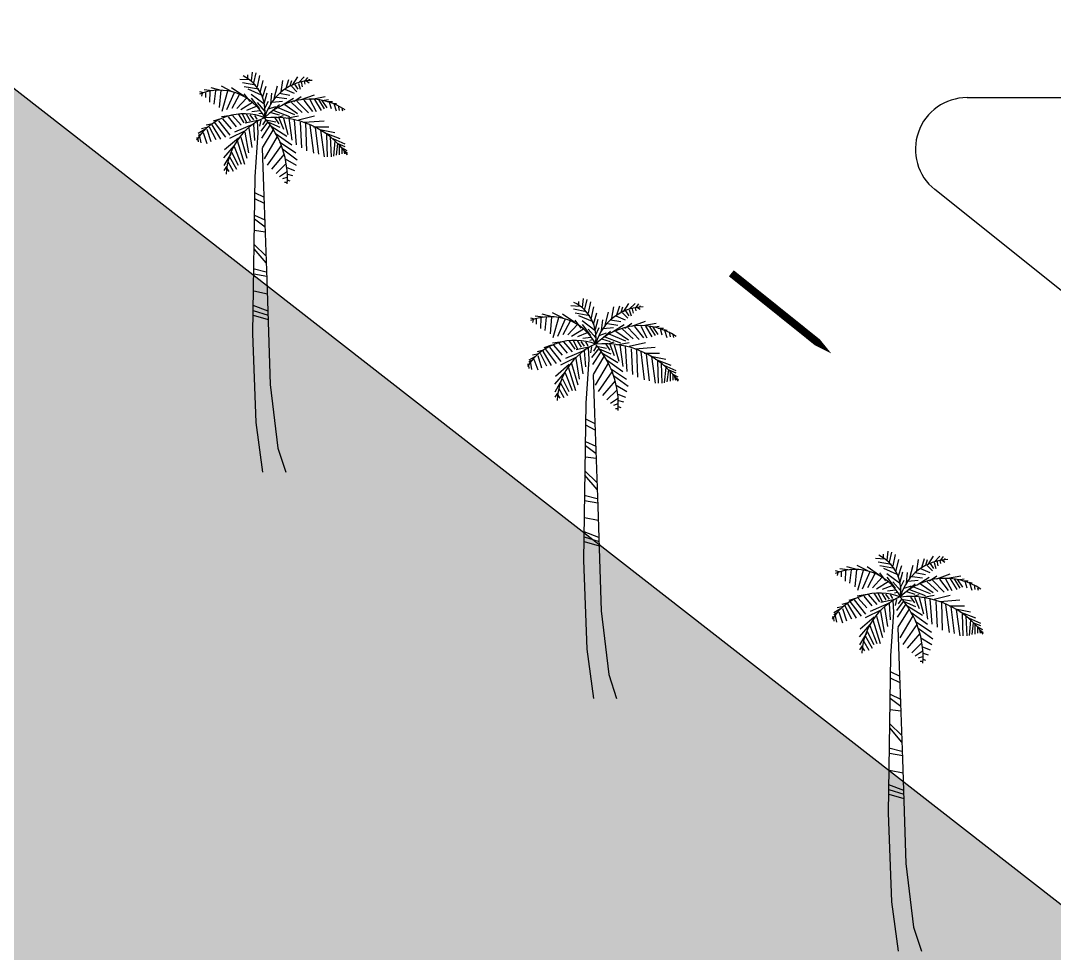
# Model space of a CAD drawing. Header units: inches. Extents: x 2549 to 23165, y 3287 to 26592.
# Drawn here: x 11367 to 12568, y 8299 to 9382 of the extents above; entities that cross this region are included whole.
import ezdxf

# ---------------------------------------------------------------- set-up
doc = ezdxf.new("R2010")
doc.units = ezdxf.units.IN
doc.header["$LTSCALE"] = 500
doc.header["$MEASUREMENT"] = 0
for name, color, linetype in [('BEARING', 7, 'Continuous'), ('Building Structure', 7, 'Continuous'), ('Road lines', 7, 'Continuous'), ('Walkways', 7, 'Continuous')]:
    doc.layers.add(name, color=color, linetype=linetype)

# ---------------------------------------------------------------- blocks, each defined once
blk = doc.blocks.new('Tree - palm elevation')
for p, q in [((-7.5, 199.68), (-7.5, 197.946)), ((-5.567, 196.707), (-4.987, 201.167)), ((-4.407, 195.716), (-3.247, 200.672)), ((-2.474, 193.733), (-1.315, 199.433)), ((15.116, 194.477), (17.822, 198.689)), ((18.015, 195.716), (20.914, 198.689)), ((21.301, 196.459), (22.847, 198.441)), ((23.234, 196.707), (23.62, 197.698)), ((-20.064, 191.751), (-25.863, 193.238)), ((-15.232, 191.255), (-20.644, 193.981)), ((-9.433, 189.025), (-15.618, 193.238)), ((-6.727, 197.202), (-11.366, 197.45)), ((-3.441, 194.477), (-10.013, 195.716)), ((-1.894, 192.494), (-9.24, 193.733)), ((-0.541, 189.52), (-7.307, 192.494)), ((-1.121, 190.759), (0.232, 196.955)), ((0.038, 188.281), (1.778, 193.981)), ((5.837, 187.786), (7.577, 194.229)), ((9.317, 191.255), (10.283, 196.955)), ((11.25, 192.494), (15.889, 190.512)), ((11.829, 192.99), (13.182, 197.45)), ((13.956, 194.229), (14.729, 196.955)), ((14.536, 193.981), (17.242, 191.255)), ((16.082, 194.972), (17.822, 192.494)), ((18.015, 195.468), (18.981, 192.494)), ((19.368, 196.459), (19.948, 193.733)), ((20.914, 196.459), (21.301, 194.972)), ((22.074, 196.707), (23.427, 195.716)), ((-29.729, 190.759), (-31.469, 191.255)), ((-30.309, 190.512), (-30.695, 189.025)), ((-25.283, 191.751), (-29.342, 192.246)), ((-28.763, 190.759), (-28.763, 188.281)), ((-26.443, 191.503), (-26.636, 186.051)), ((-23.737, 191.751), (-24.51, 185.06)), ((-21.031, 191.998), (-21.804, 183.325)), ((-17.551, 191.503), (-20.451, 181.343)), ((-14.265, 190.759), (-18.131, 182.086)), ((-11.753, 189.768), (-15.425, 182.83)), ((-8.08, 188.034), (-12.912, 182.83)), ((-6.147, 186.299), (-9.24, 190.264)), ((-5.76, 190.016), (0.618, 185.308)), ((-5.76, 188.034), (-1.508, 182.582)), ((1.005, 185.803), (2.358, 190.759)), ((4.098, 185.06), (4.678, 190.512)), ((6.997, 188.529), (12.216, 187.786)), ((8.544, 190.512), (13.763, 189.52)), ((9.51, 184.317), (15.502, 188.034)), ((15.695, 186.299), (19.368, 188.777)), ((19.368, 187.29), (26.133, 189.768)), ((23.814, 187.29), (26.907, 181.343)), ((24.78, 187.538), (31.546, 188.777)), ((26.133, 187.29), (29.419, 181.838)), ((28.066, 187.29), (30.966, 182.582)), ((29.999, 186.795), (33.092, 187.29)), ((-4.987, 185.803), (-10.979, 182.086)), ((-3.247, 183.821), (-8.08, 181.838)), ((-2.668, 185.803), (1.198, 181.343)), ((1.005, 182.582), (2.938, 186.547)), ((2.938, 182.582), (6.61, 183.821)), ((4.871, 186.051), (10.09, 186.547)), ((4.871, 181.591), (8.544, 184.812)), ((7.77, 183.325), (16.082, 179.856)), ((11.25, 184.812), (17.628, 180.352)), ((14.536, 185.803), (19.948, 180.847)), ((17.242, 186.547), (23.041, 180.599)), ((20.721, 187.042), (25.167, 181.343)), ((29.806, 186.795), (32.319, 183.078)), ((32.512, 186.299), (35.218, 186.299)), ((33.479, 186.051), (34.445, 182.83)), ((35.605, 185.556), (37.151, 185.308)), ((35.798, 185.308), (36.958, 181.591)), ((38.118, 184.317), (38.504, 181.838)), ((39.857, 182.83), (40.244, 181.591)), ((-21.031, 177.626), (-24.897, 176.387)), ((-15.618, 179.36), (-20.644, 178.617)), ((-20.064, 177.626), (-15.812, 172.67)), ((-17.358, 178.617), (-13.299, 173.661)), ((-15.038, 179.36), (-10.786, 174.404)), ((-12.332, 180.104), (-9.433, 175.643)), ((-10.206, 180.104), (-8.08, 175.891)), ((-1.701, 176.882), (-8.66, 175.396)), ((-8.273, 180.104), (-6.147, 176.635)), ((-6.34, 179.608), (-4.6, 177.13)), ((-1.315, 181.591), (-5.374, 181.095)), ((-4.021, 179.36), (-2.861, 177.378)), ((-0.348, 180.352), (-1.894, 180.104)), ((-0.928, 176.882), (-1.508, 173.909)), ((1.585, 177.13), (0.038, 174.652)), ((1.585, 177.13), (6.61, 176.139)), ((4.098, 180.847), (8.35, 179.608)), ((5.644, 181.838), (13.569, 178.865)), ((6.224, 178.121), (8.157, 175.148)), ((7.384, 178.369), (10.476, 179.36)), ((8.157, 178.121), (10.476, 172.422)), ((10.476, 177.874), (12.796, 169.696)), ((11.829, 177.874), (18.015, 179.113)), ((13.182, 177.874), (14.729, 166.97)), ((15.889, 177.13), (16.855, 164.492)), ((18.015, 177.13), (26.133, 179.113)), ((-28.956, 172.174), (-32.435, 170.192)), ((-27.409, 173.413), (-30.695, 172.67)), ((-25.09, 175.148), (-28.376, 174.404)), ((-27.989, 172.422), (-26.056, 166.227)), ((-26.829, 173.661), (-23.544, 167.218)), ((-25.476, 174.652), (-21.224, 167.466)), ((-24.317, 175.891), (-18.711, 168.457)), ((-22.191, 176.635), (-16.391, 169.448)), ((-8.466, 171.678), (-16.585, 167.713)), ((-4.214, 175.148), (-14.072, 170.935)), ((-6.92, 172.917), (-5.374, 163.253)), ((-4.6, 174.9), (-4.021, 166.722)), ((-2.668, 176.387), (-2.376, 170.594)), ((2.551, 175.891), (-0.928, 171.431)), ((3.711, 174.404), (-0.541, 167.961)), ((5.257, 171.926), (-0.155, 163.005)), ((2.938, 175.891), (8.737, 173.413)), ((4.291, 173.909), (12.216, 168.953)), ((18.981, 175.891), (19.561, 163.005)), ((20.914, 175.891), (30.966, 176.635)), ((21.688, 175.396), (22.074, 161.518)), ((23.814, 174.404), (25.554, 160.279)), ((25.554, 173.661), (33.285, 173.661)), ((26.52, 173.165), (28.066, 159.784)), ((28.839, 172.174), (36.378, 170.687)), ((29.226, 171.926), (30.966, 158.545)), ((-32.628, 167.961), (-33.208, 167.961)), ((-32.628, 167.713), (-32.435, 165.979)), ((-31.082, 169.944), (-32.435, 169.2)), ((-31.662, 168.705), (-31.082, 165.483)), ((-29.922, 170.687), (-27.989, 165.235)), ((-12.139, 167.961), (-19.098, 162.014)), ((-12.719, 166.722), (-9.046, 154.828)), ((-10.979, 168.457), (-7.887, 157.801)), ((-8.853, 170.935), (-7.113, 160.527)), ((7.384, 168.705), (0.812, 157.553)), ((6.417, 170.439), (14.729, 164.492)), ((30.966, 170.687), (38.891, 167.713)), ((32.126, 169.696), (32.512, 158.545)), ((34.058, 168.705), (34.445, 158.545)), ((35.412, 167.713), (41.404, 164.988)), ((36.378, 166.474), (35.605, 158.792)), ((-14.265, 164.244), (-19.678, 158.049)), ((-14.265, 163.749), (-10.786, 154.828)), ((9.317, 164.244), (2.358, 154.332)), ((8.544, 165.979), (16.662, 160.527)), ((10.09, 162.51), (17.435, 157.058)), ((37.731, 165.235), (36.958, 159.288)), ((37.924, 165.235), (41.404, 163.749)), ((38.504, 164.492), (38.504, 159.536)), ((39.664, 163.253), (42.37, 161.766)), ((39.857, 162.757), (39.857, 160.031)), ((40.824, 161.766), (41.21, 160.031)), ((41.21, 161.518), (42.757, 160.279)), ((-16.005, 160.031), (-19.484, 154.084)), ((-16.585, 158.545), (-13.106, 152.35)), ((-15.618, 160.775), (-12.332, 154.332)), ((10.863, 159.784), (4.484, 152.35)), ((11.443, 157.553), (16.855, 154.332)), ((-18.131, 153.589), (-19.484, 151.606)), ((-17.938, 152.597), (-16.972, 151.111)), ((-17.358, 155.819), (-14.845, 151.358)), ((11.829, 155.075), (6.804, 150.119)), ((12.603, 151.111), (8.544, 148.385)), ((12.216, 153.093), (16.082, 151.606)), ((12.216, 148.137), (10.09, 147.393)), ((12.409, 145.659), (11.056, 145.659)), ((12.409, 146.898), (13.763, 146.402)), ((12.603, 149.872), (15.116, 149.128)), ((-4.081, 140.645), (0.753, 138.261)), ((-4.081, 137.547), (0.753, 135.163)), ((-4.081, 129.205), (1.124, 126.821)), ((-4.081, 127.298), (1.31, 123.246)), ((-4.081, 121.578), (1.31, 120.863)), ((-4.267, 114.428), (1.682, 108.708)), ((-4.453, 112.283), (1.682, 105.133)), ((-4.639, 102.273), (1.868, 100.604)), ((-4.453, 99.651), (2.24, 98.459)), ((-4.453, 91.071), (2.426, 89.641)), ((-4.825, 83.921), (2.612, 81.061)), ((-4.639, 81.299), (2.797, 78.916)), ((-4.639, 78.916), (2.797, 76.771))]:
    blk.add_line(p, q)
for points in [[(-2.363, 170.553), (-3.88, 148.505), (-4.988, 69.634), (-3.325, 24.869), (0, 0)], [(-0.116, 162.848), (0.554, 143.532), (2.217, 96.635), (3.88, 44.054), (7.76, 12.079), (11.64, 0)]]:
    blk.add_lwpolyline(points)
for centre, radius, start, end in [((-18.427, 181.448), 19.715, 350.285, 64.11229), ((25.595, 171.567), 25.395, 91.40319, 163.882), ((-21.738, 166.094), 25.899, 27.67115, 112.5305), ((23.687, 155.341), 32.188, 56.19272, 134.3213), ((-9.259, 151.732), 28.386, 68.38311, 147.5322), ((14.394, 148.393), 32.752, 113.7592, 177.4133), ((5.828, 132.718), 45.639, 35.98777, 95.82273), ((-32.8, 147.923), 45.309, 356.1943, 41.37848)]:
    blk.add_arc(centre, radius, start, end)

msp = doc.modelspace()

# ---------------------------------------------------------------- hatches: boundary and pattern name
at = {"layer": 'Building Structure', "transparency": 33554539}
h = msp.add_hatch(dxfattribs=at)
h.set_pattern_fill('GRASS', color=256, scale=100)
h.paths.add_polyline_path([(8694.4, 11312.2), (8191.1, 10612.3), (13103.2, 6960.6), (13815.7, 6567.7), (13969.6, 6495.2, 0.345214), (14012.9, 6505.1), (14375.7, 6952.8), (11325.4, 9329.3)])
h.paths.add_polyline_path([(22665.6, 6323.7, 0.141733), (22618.5, 6354.6, 0.074964), (22607.9, 6356.2), (22014.1, 6356.2), (19208, 6207.4, -0.03962), (19141.6, 6209.2), (14813.1, 6667.2), (14585.2, 6385.9, 0.531455), (14602.6, 6328.8), (20267.9, 4589.8), (22023.6, 3546.1, 0.437958), (22192.7, 3596.4), (22721, 4673.7, 0.114482), (22733.2, 4726.5), (22733.2, 5633.3)])
at = {"layer": 'Road lines', "transparency": 33554687}
h = msp.add_hatch(dxfattribs=at)
h.set_pattern_fill('AR-B88', color=256, scale=50)
h.paths.add_polyline_path([(13015.6, 12218.8), (14095.6, 12218.6), (14095.6, 12434.6, -0.286583), (14491.5, 12218.5), (14491.4, 12098.5), (14491.4, 11978.5, -0.286583), (14095.5, 11762.6), (14095.5, 11978.6), (13015.5, 11978.8), (11935.7, 11978.6), (11935.7, 11762.6, -0.286583), (11539.8, 11978.5), (11539.7, 12098.5), (11539.7, 12218.5, -0.286583), (11935.6, 12434.6), (11935.6, 12218.6)])
h.paths.add_polyline_path([(13021.1, 11163.2), (14101, 11163), (14101.1, 11379, -0.286583), (14496.9, 11162.9), (14496.9, 11042.9), (14496.9, 10922.9, -0.286583), (14101, 10707), (14101, 10923), (13021, 10923.2), (11941.1, 10923), (11941.2, 10707, -0.286583), (11545.2, 10922.9), (11545.2, 11042.9), (11545.2, 11162.9, -0.286583), (11941.1, 11379), (11941.1, 11163)])
h.paths.add_polyline_path([(13021.1, 10179.9), (14101.1, 10179.7), (14101.1, 10395.7, -0.286583), (14497, 10179.6), (14497, 10059.6), (14496.9, 9939.6, -0.286583), (14101, 9723.7), (14101, 9939.7), (13021, 9939.9), (11941.2, 9939.7), (11941.2, 9723.7, -0.286583), (11545.3, 9939.6), (11545.3, 10059.6), (11545.2, 10179.6, -0.286583), (11941.1, 10395.7), (11941.1, 10179.7)])
h.paths.add_polyline_path([(17010.1, 10193.9), (18090, 10193.7), (18090, 10409.7, -0.286583), (18485.9, 10193.6), (18485.9, 10073.6), (18485.9, 9953.6, -0.286583), (18089.9, 9737.7), (18090, 9953.7), (17010, 9953.9), (15930.1, 9953.7), (15930.1, 9737.7, -0.286583), (15534.2, 9953.6), (15534.2, 10073.6), (15534.2, 10193.6, -0.286583), (15930, 10409.7), (15930.1, 10193.7)])
h.paths.add_polyline_path([(16980.5, 11163.2), (18060.4, 11163), (18060.5, 11379, -0.286583), (18456.3, 11162.9), (18456.3, 11042.9), (18456.3, 10922.9, -0.286583), (18060.4, 10707), (18060.4, 10923), (16980.4, 10923.2), (15900.5, 10923), (15900.6, 10707, -0.286583), (15504.6, 10922.9), (15504.6, 11042.9), (15504.6, 11162.9, -0.286583), (15900.5, 11379), (15900.5, 11163)])
h.paths.add_polyline_path([(16984.7, 12270.7), (18064.6, 12270.5), (18064.7, 12486.5, -0.286583), (18460.5, 12270.5), (18460.5, 12150.5), (18460.5, 12030.5, -0.286583), (18064.5, 11814.5), (18064.6, 12030.5), (16984.6, 12030.7), (15904.7, 12030.5), (15904.8, 11814.5, -0.286583), (15508.8, 12030.5), (15508.8, 12150.5), (15508.8, 12270.5, -0.286583), (15904.7, 12486.5), (15904.7, 12270.5)])
h.paths.add_polyline_path([(21139, 11604.3), (21019, 11604.3), (20899, 11604.3), (20131.3, 11604.1), (20011, 11604.3), (19891, 11604.3, 0.286583), (19675, 11208.3), (19891, 11208.3), (19891.6, 7848.3), (19675.6, 7848.3, 0.286583), (19891.7, 7452.4), (20011.7, 7452.5), (20131.7, 7452.5, 0.286583), (20347.6, 7848.4), (20131.6, 7848.4), (20131, 11208.4), (20347, 11208.4), (20683, 11208.3), (20899, 11208.3), (20899.6, 7848.3), (20683.6, 7848.3, 0.286583), (20899.7, 7452.4), (21019.7, 7452.5), (21139.7, 7452.5, 0.286583), (21355.6, 7848.4), (21139.6, 7848.4), (21139, 11208.4), (21355, 11208.4, 0.286583)])
h.paths.add_polyline_path([(16953.6, 9079.2), (18033.5, 9079), (18033.6, 9295, -0.286583), (18429.5, 9078.9), (18429.4, 8958.9), (18429.4, 8838.9, -0.286583), (18033.5, 8623), (18033.5, 8839), (16953.5, 8839.2), (15873.7, 8839), (15873.7, 8623, -0.286583), (15477.8, 8838.9), (15477.7, 8958.9), (15477.7, 9078.9, -0.286583), (15873.6, 9295), (15873.6, 9079)])
h.paths.add_polyline_path([(16977.2, 7990.6), (18057.1, 7990.4), (18057.1, 8206.4, -0.286583), (18453, 7990.3), (18453, 7870.3), (18453, 7750.3, -0.286583), (18057, 7534.4), (18057.1, 7750.4), (16977.1, 7750.6), (15897.2, 7750.4), (15897.3, 7534.4, -0.286583), (15501.3, 7750.3), (15501.3, 7870.3), (15501.3, 7990.3, -0.286583), (15897.1, 8206.4), (15897.2, 7990.4)])
h.paths.add_polyline_path([(20347.6, 12526.2), (20131.6, 12526.2), (20131, 15886.2), (20347, 15886.2), (20683, 15886.1), (20899, 15886.1), (20899.6, 12526.1), (20683.6, 12526.1, 0.286583), (20899.7, 12130.2), (21019.7, 12130.2), (21139.7, 12130.3, 0.286583), (21355.6, 12526.2), (21139.6, 12526.2), (21139, 15886.2), (21355, 15886.2, 0.286583), (21139, 16282.1), (21019, 16282.1), (20899, 16282), (20131.3, 16281.9), (20011, 16282.1), (19891, 16282, 0.286583), (19675, 15886.1), (19891, 15886.1), (19891.6, 12526.1), (19675.6, 12526.1, 0.286583), (19891.7, 12130.2), (20011.7, 12130.2), (20131.7, 12130.3, 0.286583)])
h.paths.add_polyline_path([(21557, 17288.9), (21341, 17288.8), (21340.4, 20648.8), (21556.4, 20648.9, 0.286583), (21340.3, 21044.7), (21220.3, 21044.7), (21100.3, 21044.7, 0.286583), (20884.4, 20648.8), (21100.4, 20648.8), (21101, 17288.8), (20885, 17288.8), (20549, 17288.9), (20333, 17288.8), (20332.4, 20648.8), (20548.4, 20648.9, 0.286583), (20332.3, 21044.7), (20212.3, 21044.7), (20092.3, 21044.7, 0.286583), (19876.4, 20648.8), (20092.4, 20648.8), (20093, 17288.8), (19877, 17288.8, 0.286583), (20093.1, 16892.9), (20213.1, 16892.9), (20333.1, 16892.9), (21100.8, 16893.1), (21221.1, 16892.9), (21341.1, 16892.9, 0.286583)])
h.paths.add_polyline_path([(18311, 24226.4), (18310.8, 23146.5), (18526.8, 23146.5, -0.286583), (18310.7, 22750.6), (18190.7, 22750.6), (18070.7, 22750.6, -0.286583), (17854.8, 23146.6), (18070.8, 23146.5), (18071, 24226.5), (18070.8, 25306.4), (17854.8, 25306.4, -0.286583), (18070.7, 25702.3), (18190.7, 25702.3), (18310.7, 25702.3, -0.286583), (18526.8, 25306.5), (18310.8, 25306.4)])
h.paths.add_polyline_path([(19472.6, 24226.3), (19472.4, 23146.4), (19688.4, 23146.3, -0.286583), (19472.4, 22750.5), (19352.4, 22750.5), (19232.4, 22750.5, -0.286583), (19016.4, 23146.5), (19232.4, 23146.4), (19232.6, 24226.4), (19232.4, 25306.3), (19016.4, 25306.2, -0.286583), (19232.4, 25702.2), (19352.4, 25702.2), (19472.4, 25702.2, -0.286583), (19688.4, 25306.3), (19472.4, 25306.3)])
h.paths.add_polyline_path([(20734.3, 24226.2), (20734.1, 23146.2), (20950.1, 23146.2, -0.286583), (20734, 22750.3), (20614, 22750.3), (20494, 22750.4, -0.286583), (20278.1, 23146.3), (20494.1, 23146.3), (20494.3, 24226.3), (20494.1, 25306.1), (20278.1, 25306.1, -0.286583), (20494, 25702), (20614, 25702), (20734, 25702.1, -0.286583), (20950.1, 25306.2), (20734.1, 25306.2)])
h.paths.add_polyline_path([(21958.4, 24187.2), (21958.3, 23107.3), (22174.3, 23107.2, -0.286583), (21958.2, 22711.4), (21838.2, 22711.4), (21718.2, 22711.4, -0.286583), (21502.3, 23107.3), (21718.3, 23107.3), (21718.4, 24187.3), (21718.3, 25267.1), (21502.3, 25267.1, -0.286583), (21718.2, 25663.1), (21838.2, 25663.1), (21958.2, 25663.1, -0.286583), (22174.3, 25267.2), (21958.3, 25267.2)])

# ---------------------------------------------------------------- linework, layer by layer
msp.add_line((11325.4, 9329.3), (14375.7, 6952.8))
at = {"layer": 'BEARING'}
for p, q in [((12466.2, 9292.8), (14436.8, 9292.8)), ((14399.3, 7607.8), (12428.7, 9186))]:
    msp.add_line(p, q, dxfattribs=at)
msp.add_arc((12466.2, 9232.8), 60, 90, 231.3098, dxfattribs=at)
at = {"layer": 'Road lines'}
msp.add_lwpolyline([(12308.6, 8995.4, 0, 36, 0), (12243.4, 9047.7, 9, 9, 0), (12192.3, 9088.7, 9, 9, 0)], format="xyseb", dxfattribs=at)

# ---------------------------------------------------------------- block references
at = {"layer": 'Walkways', "xscale": 2.310169183192132, "yscale": 2.310169183192132, "zscale": 2.310169183192132}
for p in [(11647.6, 8857.8), (12032.1, 8594.7), (12386.2, 8301.1)]:
    msp.add_blockref('Tree - palm elevation', p, dxfattribs=at)

doc.saveas('drawing.dxf')
